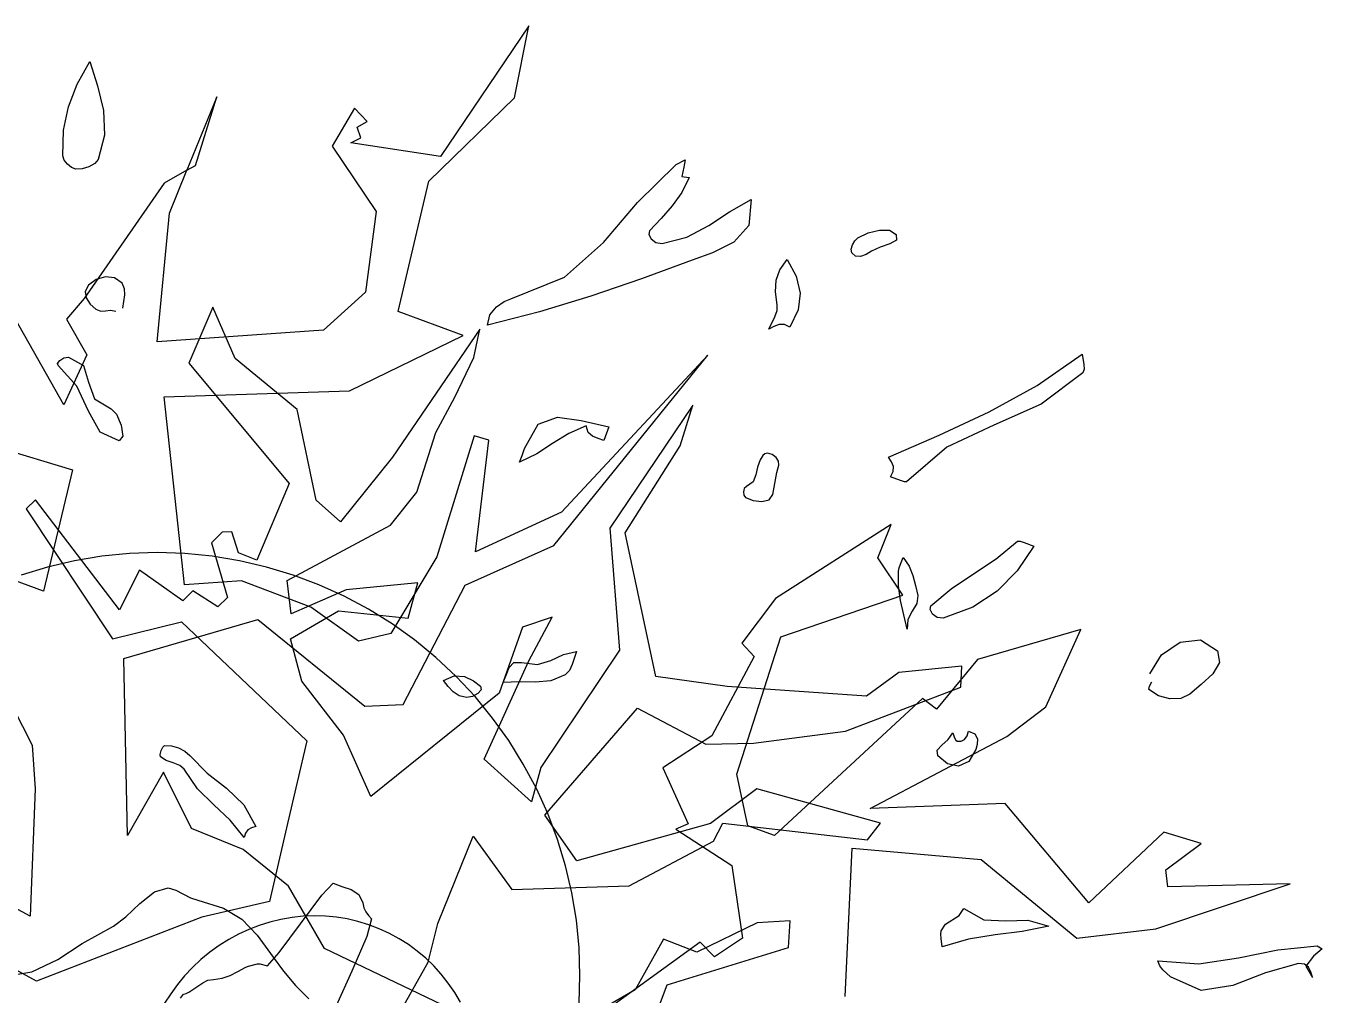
# Model space of a CAD drawing. Extents: x -81148 to 10972, y -53931 to 52487.
# Drawn here: x -29659 to -28667, y -25848 to -25106 of the extents above; entities that cross this region are included whole.
import ezdxf

# ---------------------------------------------------------------- set-up
doc = ezdxf.new("R2010")
doc.units = 0
doc.layers.get('0').update_dxf_attribs({"linetype": 'CONTINUOUS'})

msp = doc.modelspace()

# ---------------------------------------------------------------- linework, layer by layer
for p, q in [((-29274.28, -25106.06), (-29341.9, -25205.9)), ((-29285.4, -25161.09), (-29274.28, -25106.06)), ((-29619.96, -25150.63), (-29610.31, -25133.25)), ((-29610.31, -25133.25), (-29604.36, -25151.92)), ((-29626.76, -25167.94), (-29619.96, -25150.63)), ((-29604.36, -25151.92), (-29599.87, -25170.81)), ((-29630.5, -25185.97), (-29626.76, -25167.94)), ((-29513.03, -25160.25), (-29536.03, -25216.54)), ((-29529.56, -25212.86), (-29513.03, -25160.25)), ((-29350.97, -25224.98), (-29285.4, -25161.09)), ((-29599.87, -25170.81), (-29599.01, -25189.65)), ((-29407.68, -25169.01), (-29424.75, -25198.13)), ((-29397.95, -25179.1), (-29407.68, -25169.01)), ((-29631, -25205.57), (-29630.5, -25185.97)), ((-29405.64, -25183.54), (-29397.95, -25179.1)), ((-29402.98, -25191.75), (-29405.64, -25183.54)), ((-29599.01, -25189.65), (-29603.91, -25208.24)), ((-29410.47, -25195.67), (-29402.98, -25191.75)), ((-29341.9, -25205.9), (-29410.47, -25195.67)), ((-29629.94, -25208.75), (-29631, -25205.57)), ((-29424.75, -25198.13), (-29391.06, -25248.06)), ((-29627.52, -25211.91), (-29629.94, -25208.75)), ((-29624.36, -25214.43), (-29627.52, -25211.91)), ((-29621.07, -25215.64), (-29624.36, -25214.43)), ((-29616.16, -25215.37), (-29621.07, -25215.64)), ((-29611.01, -25213.82), (-29616.16, -25215.37)), ((-29606.6, -25211.32), (-29611.01, -25213.82)), ((-29603.91, -25208.24), (-29606.6, -25211.32)), ((-29536.03, -25216.54), (-29553.47, -25226.46)), ((-29549.44, -25249.35), (-29536.03, -25216.54)), ((-29536.03, -25216.54), (-29529.56, -25212.86)), ((-29191.09, -25241.25), (-29161.48, -25212.07)), ((-29161.48, -25212.07), (-29154.58, -25208.65)), ((-29155.63, -25214.31), (-29157.12, -25221.37)), ((-29154.58, -25208.65), (-29155.63, -25214.31)), ((-29553.47, -25226.46), (-29614.67, -25314.75)), ((-29374.23, -25324.56), (-29350.97, -25224.98)), ((-29151.5, -25222.14), (-29157.17, -25233.61)), ((-29157.12, -25221.37), (-29151.5, -25222.14)), ((-29157.17, -25233.61), (-29164.55, -25243.84)), ((-29217.21, -25271.86), (-29191.09, -25241.25)), ((-29164.55, -25243.84), (-29173.01, -25253.44)), ((-29120.64, -25248.37), (-29104.16, -25238.83)), ((-29104.16, -25238.83), (-29106.02, -25258.84)), ((-29558.78, -25347.98), (-29549.44, -25249.35)), ((-29391.06, -25248.06), (-29399.24, -25309.8)), ((-29173.01, -25253.44), (-29181.95, -25262.97)), ((-29136.6, -25258.78), (-29120.64, -25248.37)), ((-29181.95, -25262.97), (-29182.46, -25265.65)), ((-29182.46, -25265.65), (-29180.76, -25269.03)), ((-29153.39, -25267.65), (-29136.6, -25258.78)), ((-29106.02, -25258.84), (-29117.54, -25271.64)), ((-29022.48, -25268.18), (-29014.54, -25264.38)), ((-29014.54, -25264.38), (-29005.91, -25262.3)), ((-29005.91, -25262.3), (-28998.24, -25262.53)), ((-28998.24, -25262.53), (-28993.18, -25265.66)), ((-28993.18, -25265.66), (-28992.96, -25270.18)), ((-29247.13, -25298.31), (-29217.21, -25271.86)), ((-29180.76, -25269.03), (-29177.24, -25271.78)), ((-29177.24, -25271.78), (-29172.36, -25272.61)), ((-29172.36, -25272.61), (-29153.39, -25267.65)), ((-29117.54, -25271.64), (-29133.68, -25279.67)), ((-29027.51, -25276.97), (-29026.64, -25273.66)), ((-29027.15, -25279.68), (-29027.51, -25276.97)), ((-29026.64, -25273.66), (-29024.86, -25270.49)), ((-29024.86, -25270.49), (-29022.48, -25268.18)), ((-29005.49, -25275.31), (-29012.18, -25278.45)), ((-28998.08, -25272.97), (-29005.49, -25275.31)), ((-28992.96, -25270.18), (-28998.08, -25272.97)), ((-29149.41, -25285.37), (-29188, -25299.76)), ((-29133.68, -25279.67), (-29149.41, -25285.37)), ((-29082.18, -25292.69), (-29076.59, -25284.95)), ((-29076.59, -25284.95), (-29069.74, -25297.67)), ((-29024.34, -25282.36), (-29027.15, -25279.68)), ((-29020.49, -25282.55), (-29024.34, -25282.36)), ((-29016.24, -25281), (-29020.49, -25282.55)), ((-29012.18, -25278.45), (-29016.24, -25281)), ((-29085.1, -25300.72), (-29082.18, -25292.69)), ((-29611.45, -25304.55), (-29613.83, -25309.35)), ((-29605.53, -25300.1), (-29611.45, -25304.55)), ((-29598.47, -25298.01), (-29605.53, -25300.1)), ((-29591.47, -25298.8), (-29598.47, -25298.01)), ((-29585.69, -25303.02), (-29591.47, -25298.8)), ((-29583.77, -25307.3), (-29585.69, -25303.02)), ((-29288.16, -25315.05), (-29247.13, -25298.31)), ((-29188, -25299.76), (-29226.84, -25312.98)), ((-29085.67, -25309.5), (-29085.1, -25300.72)), ((-29069.74, -25297.67), (-29066.74, -25310.51)), ((-29630.13, -25396.07), (-29676.6, -25314.07)), ((-29614.67, -25314.75), (-29628.08, -25330.57)), ((-29613.83, -25309.35), (-29613.1, -25314.27)), ((-29613.1, -25314.27), (-29610.13, -25318.93)), ((-29585.07, -25322.04), (-29583.65, -25312.01)), ((-29583.65, -25312.01), (-29583.77, -25307.3)), ((-29399.24, -25309.8), (-29431.54, -25339.05)), ((-29299.11, -25321.11), (-29293.12, -25316.98)), ((-29293.12, -25316.98), (-29288.16, -25315.05)), ((-29226.84, -25312.98), (-29266.11, -25324.85)), ((-29084.18, -25319.44), (-29085.67, -25309.5)), ((-29066.74, -25310.51), (-29068.14, -25323.5)), ((-29610.13, -25318.93), (-29605.81, -25322.94)), ((-29605.81, -25322.94), (-29602.01, -25324.42)), ((-29602.01, -25324.42), (-29598.27, -25324.09)), ((-29598.27, -25324.09), (-29594.42, -25323.56)), ((-29594.42, -25323.56), (-29590.33, -25324.45)), ((-29516.27, -25321.37), (-29534.55, -25364.25)), ((-29499.09, -25360.77), (-29516.27, -25321.37)), ((-29324.7, -25343.11), (-29374.23, -25324.56)), ((-29266.11, -25324.85), (-29305.98, -25335.15)), ((-29304.07, -25327.24), (-29299.11, -25321.11)), ((-29085.93, -25328.64), (-29084.27, -25323.94)), ((-29084.27, -25323.94), (-29084.18, -25319.44)), ((-29068.14, -25323.5), (-29074.5, -25336.65)), ((-29628.08, -25330.57), (-29612.58, -25357.84)), ((-29305.98, -25335.15), (-29304.07, -25327.24)), ((-29090.63, -25338.24), (-29085.93, -25328.64)), ((-29086.78, -25336.03), (-29090.63, -25338.24)), ((-29082.86, -25334.69), (-29086.78, -25336.03)), ((-29078.78, -25334.73), (-29082.86, -25334.69)), ((-29074.5, -25336.65), (-29078.78, -25334.73)), ((-29431.54, -25339.05), (-29558.78, -25347.98)), ((-29411.57, -25385.31), (-29324.7, -25343.11)), ((-29311.92, -25338.07), (-29378.66, -25436.26)), ((-29316.39, -25359.85), (-29311.92, -25338.07)), ((-29634.99, -25364.41), (-29633.18, -25362.16)), ((-29634.7, -25366.06), (-29634.99, -25364.41)), ((-29620.38, -25381.82), (-29634.7, -25366.06)), ((-29633.18, -25362.16), (-29630.13, -25360.25)), ((-29612.58, -25357.84), (-29630.13, -25396.07)), ((-29630.13, -25360.25), (-29626.69, -25359.6)), ((-29626.69, -25359.6), (-29615.22, -25366.11)), ((-29615.22, -25366.11), (-29611.26, -25378.7)), ((-29534.55, -25364.25), (-29457.86, -25456.46)), ((-29451.71, -25399.72), (-29499.09, -25360.77)), ((-29330.99, -25390.27), (-29316.39, -25359.85)), ((-29255.08, -25503.78), (-29137.44, -25358.15)), ((-29137.44, -25358.15), (-29249.21, -25478.34)), ((-28885.33, -25381.23), (-28850.83, -25357.24)), ((-28850.83, -25357.24), (-28849.43, -25365.28)), ((-28849.43, -25365.28), (-28849.24, -25368.89)), ((-28850.27, -25371.55), (-28882.27, -25395.58)), ((-28849.24, -25368.89), (-28850.27, -25371.55)), ((-29611.45, -25400.91), (-29620.38, -25381.82)), ((-29611.26, -25378.7), (-29606.86, -25391.64)), ((-29553.39, -25389.92), (-29411.57, -25385.31)), ((-28922.07, -25401.45), (-28885.33, -25381.23)), ((-29606.86, -25391.64), (-29594.07, -25399.21)), ((-29537.98, -25533.88), (-29553.39, -25389.92)), ((-29345.53, -25417.42), (-29330.99, -25390.27)), ((-29148.8, -25396.42), (-29212.31, -25490.42)), ((-29158.4, -25427.58), (-29148.8, -25396.42)), ((-28882.27, -25395.58), (-28918.55, -25411.62)), ((-29602.46, -25417), (-29611.45, -25400.91)), ((-29594.07, -25399.21), (-29589.94, -25403.36)), ((-29589.94, -25403.36), (-29586.28, -25411.76)), ((-29437.03, -25469.03), (-29451.71, -25399.72)), ((-29267.15, -25410.97), (-29252.49, -25405.65)), ((-29252.49, -25405.65), (-29234.29, -25408.16)), ((-28960.25, -25419.27), (-28922.07, -25401.45)), ((-29586.28, -25411.76), (-29584.98, -25420.01)), ((-29277.63, -25429.57), (-29267.15, -25410.97)), ((-29230.38, -25412.25), (-29243.76, -25418)), ((-29234.29, -25408.16), (-29213.18, -25413.01)), ((-29228.83, -25417.29), (-29230.38, -25412.25)), ((-29213.18, -25413.01), (-29217.03, -25423.44)), ((-28918.55, -25411.62), (-28954.44, -25428.51)), ((-29587.96, -25423.74), (-29602.46, -25417)), ((-29584.98, -25420.01), (-29587.96, -25423.74)), ((-29360.15, -25463.04), (-29345.53, -25417.42)), ((-29316.12, -25419.75), (-29344.68, -25512.58)), ((-29304.95, -25423.11), (-29316.12, -25419.75)), ((-29315.09, -25508.61), (-29304.95, -25423.11)), ((-29256.1, -25425.74), (-29268.33, -25433.68)), ((-29243.76, -25418), (-29256.1, -25425.74)), ((-29225.53, -25420.14), (-29228.83, -25417.29)), ((-29221.31, -25421.83), (-29225.53, -25420.14)), ((-29217.03, -25423.44), (-29221.31, -25421.83)), ((-28999.07, -25436.05), (-28960.25, -25419.27)), ((-29684.14, -25427.58), (-29623.63, -25445.83)), ((-29268.33, -25433.68), (-29281.4, -25440.03)), ((-29281.4, -25440.03), (-29279.44, -25434.83)), ((-29279.44, -25434.83), (-29277.63, -25429.57)), ((-29200.51, -25494.1), (-29158.4, -25427.58)), ((-29095.24, -25434.89), (-29097.26, -25438.31)), ((-29093.72, -25433.53), (-29095.24, -25434.89)), ((-29091.64, -25433.11), (-29093.72, -25433.53)), ((-29088.04, -25434.2), (-29091.64, -25433.11)), ((-29085.03, -25436.45), (-29088.04, -25434.2)), ((-28996.75, -25439.63), (-28999.07, -25436.05)), ((-28954.44, -25428.51), (-28985.26, -25455.05)), ((-29623.63, -25445.83), (-29645.83, -25538.75)), ((-29378.66, -25436.26), (-29418.59, -25485.58)), ((-29099.24, -25443.86), (-29100.47, -25449.72)), ((-29097.26, -25438.31), (-29099.24, -25443.86)), ((-29083.17, -25439.33), (-29085.03, -25436.45)), ((-29084.5, -25447.95), (-29083.01, -25442.32)), ((-29083.01, -25442.32), (-29083.17, -25439.33)), ((-28995.34, -25443.31), (-28996.75, -25439.63)), ((-28995.42, -25447.13), (-28995.34, -25443.31)), ((-29102.72, -25454.95), (-29107.8, -25458.61)), ((-29100.47, -25449.72), (-29102.72, -25454.95)), ((-29087.57, -25464.65), (-29085.65, -25453.59)), ((-29085.65, -25453.59), (-29084.5, -25447.95)), ((-28997.51, -25451.16), (-28995.42, -25447.13)), ((-28989.98, -25454.07), (-28997.51, -25451.16)), ((-28986.87, -25455.08), (-28989.98, -25454.07)), ((-28985.26, -25455.05), (-28986.87, -25455.08)), ((-29457.86, -25456.46), (-29482.54, -25515.05)), ((-29380.3, -25488.11), (-29360.15, -25463.04)), ((-29109.43, -25460.2), (-29110.05, -25462.76)), ((-29110.05, -25462.76), (-29109.7, -25465.38)), ((-29109.7, -25465.38), (-29108.45, -25467.13)), ((-29107.8, -25458.61), (-29109.43, -25460.2)), ((-29090.5, -25468.74), (-29087.57, -25464.65)), ((-29651.89, -25468.93), (-29659.03, -25475.61)), ((-29659.03, -25475.61), (-29592.89, -25575.2)), ((-29587.67, -25553.05), (-29651.89, -25468.93)), ((-29418.59, -25485.58), (-29437.03, -25469.03)), ((-29108.45, -25467.13), (-29102.62, -25469.41)), ((-29102.62, -25469.41), (-29096.07, -25470.14)), ((-29096.07, -25470.14), (-29090.5, -25468.74)), ((-29249.21, -25478.34), (-29315.09, -25508.61)), ((-29509.1, -25493.62), (-29517.28, -25501.76)), ((-29501.64, -25493.45), (-29509.1, -25493.62)), ((-29496.49, -25509.46), (-29501.64, -25493.45)), ((-29459.22, -25530.66), (-29380.3, -25488.11)), ((-29212.31, -25490.42), (-29204.91, -25583.81)), ((-29177.13, -25604.02), (-29200.51, -25494.1)), ((-28996.98, -25487.75), (-29085.62, -25544.34)), ((-29007.12, -25513.27), (-28996.98, -25487.75)), ((-29517.28, -25501.76), (-29504.94, -25543.67)), ((-29323.17, -25534.09), (-29255.08, -25503.78)), ((-28916.56, -25513.94), (-28900.21, -25500.6)), ((-28887.75, -25504.4), (-28900.5, -25523.15)), ((-28900.21, -25500.6), (-28898.32, -25500.43)), ((-28898.32, -25500.43), (-28895.16, -25501.42)), ((-28895.16, -25501.42), (-28887.75, -25504.4)), ((-29645.83, -25538.75), (-29720.79, -25511.35)), ((-29622, -25515.45), (-29642.63, -25520.26)), ((-29601.11, -25512), (-29622, -25515.45)), ((-29580.03, -25509.92), (-29601.11, -25512)), ((-29558.86, -25509.23), (-29580.03, -25509.92)), ((-29537.69, -25509.92), (-29558.86, -25509.23)), ((-29516.61, -25512), (-29537.69, -25509.92)), ((-29495.71, -25515.45), (-29516.61, -25512)), ((-29482.54, -25515.05), (-29496.49, -25509.46)), ((-29475.09, -25520.26), (-29495.71, -25515.45)), ((-29344.68, -25512.58), (-29379.98, -25571.14)), ((-28988.13, -25541.82), (-29007.12, -25513.27)), ((-28989.98, -25518.16), (-28987.87, -25513)), ((-28987.87, -25513), (-28983.3, -25519.56)), ((-28933.99, -25525.44), (-28916.56, -25513.94)), ((-29642.63, -25520.26), (-29662.9, -25526.4)), ((-29572.23, -25522.63), (-29587.67, -25553.05)), ((-29539.25, -25546.07), (-29572.23, -25522.63)), ((-29454.82, -25526.4), (-29475.09, -25520.26)), ((-28991.42, -25534.87), (-28991.4, -25523.45)), ((-28991.4, -25523.45), (-28990.87, -25520.77)), ((-28990.87, -25520.77), (-28989.98, -25518.16)), ((-28983.3, -25519.56), (-28980.32, -25526.84)), ((-28900.5, -25523.15), (-28915.89, -25538.84)), ((-29494.26, -25530.9), (-29537.98, -25533.88)), ((-29441.28, -25550.92), (-29494.26, -25530.9)), ((-29456.35, -25555.98), (-29459.22, -25530.66)), ((-29435, -25533.86), (-29454.82, -25526.4)), ((-29415.7, -25542.61), (-29435, -25533.86)), ((-29359.42, -25532.5), (-29414.2, -25537.84)), ((-29370.45, -25625.5), (-29323.17, -25534.09)), ((-29366.79, -25559.31), (-29359.42, -25532.5)), ((-28989.79, -25545.97), (-28991.42, -25534.87)), ((-28980.32, -25526.84), (-28978.32, -25534.49)), ((-28978.32, -25534.49), (-28976.66, -25542.15)), ((-28951.13, -25536.9), (-28933.99, -25525.44)), ((-29531.49, -25538.55), (-29539.25, -25546.07)), ((-29512.33, -25550.72), (-29531.49, -25538.55)), ((-29504.94, -25543.67), (-29512.33, -25550.72)), ((-29414.2, -25537.84), (-29456.35, -25555.98)), ((-29397.02, -25552.59), (-29415.7, -25542.61)), ((-29085.62, -25544.34), (-29111.41, -25578.47)), ((-29081.4, -25573.64), (-28988.13, -25541.82)), ((-28976.66, -25542.15), (-28977.46, -25548.2)), ((-28966.58, -25550.06), (-28951.13, -25536.9)), ((-28915.89, -25538.84), (-28934.56, -25551.04)), ((-29456.84, -25575.14), (-29419.89, -25553.79)), ((-29404.79, -25577), (-29441.28, -25550.92)), ((-29419.89, -25553.79), (-29366.79, -25559.31)), ((-29379.04, -25563.78), (-29397.02, -25552.59)), ((-28984.8, -25567.87), (-28989.79, -25545.97)), ((-28980.91, -25554.09), (-28984.26, -25560.45)), ((-28977.46, -25548.2), (-28980.91, -25554.09)), ((-28967.07, -25552.77), (-28966.58, -25550.06)), ((-28965.35, -25556.25), (-28967.07, -25552.77)), ((-28934.56, -25551.04), (-28957.14, -25559.33)), ((-29592.89, -25575.2), (-29540.14, -25562.17)), ((-29584.24, -25590.19), (-29481.76, -25560.46)), ((-29540.14, -25562.17), (-29444.26, -25653.36)), ((-29481.76, -25560.46), (-29399.83, -25626.68)), ((-29361.82, -25576.11), (-29379.04, -25563.78)), ((-29256.6, -25558.78), (-29279.3, -25566.2)), ((-29274.42, -25591.97), (-29256.6, -25558.78)), ((-28984.26, -25560.45), (-28984.8, -25567.87)), ((-28961.89, -25558.95), (-28965.35, -25556.25)), ((-28957.14, -25559.33), (-28961.89, -25558.95)), ((-29379.98, -25571.14), (-29404.79, -25577)), ((-29279.3, -25566.2), (-29297.15, -25616.82)), ((-29115.04, -25678.78), (-29081.4, -25573.64)), ((-28851.85, -25568.02), (-28930.91, -25591.12)), ((-28878.72, -25627.38), (-28851.85, -25568.02)), ((-29448.17, -25607.56), (-29456.84, -25575.14)), ((-29345.45, -25589.55), (-29361.82, -25576.11)), ((-29204.91, -25583.81), (-29265.18, -25673.73)), ((-29247.87, -25587.34), (-29237.81, -25584.89)), ((-29237.81, -25584.89), (-29241.15, -25594.98)), ((-29111.41, -25578.47), (-29101.78, -25588.71)), ((-28790.13, -25587.55), (-28775.81, -25577.88)), ((-28775.81, -25577.88), (-28760.13, -25575.9)), ((-28760.13, -25575.9), (-28747.21, -25584.45)), ((-28747.21, -25584.45), (-28745.65, -25593.35)), ((-29581.63, -25725.81), (-29584.24, -25590.19)), ((-29329.99, -25604.03), (-29345.45, -25589.55)), ((-29308.59, -25667.3), (-29274.42, -25591.97)), ((-29289.31, -25597.28), (-29285.72, -25593.43)), ((-29285.72, -25593.43), (-29280.01, -25593.45)), ((-29280.01, -25593.45), (-29267.78, -25594.98)), ((-29267.78, -25594.98), (-29257.46, -25591.82)), ((-29257.46, -25591.82), (-29247.87, -25587.34)), ((-29101.78, -25588.71), (-29134.24, -25649.56)), ((-28930.91, -25591.12), (-28962.3, -25629.09)), ((-28799.05, -25602.1), (-28790.13, -25587.55)), ((-28745.65, -25593.35), (-28750.93, -25602.05)), ((-29339.77, -25607.19), (-29331.48, -25603.61)), ((-29331.48, -25603.61), (-29323.64, -25604.2)), ((-29315.51, -25619.49), (-29329.99, -25604.03)), ((-29323.64, -25604.2), (-29316.78, -25607.38)), ((-29293.99, -25608.77), (-29291.74, -25603.04)), ((-29291.74, -25603.04), (-29289.31, -25597.28)), ((-29246.43, -25602.89), (-29257.53, -25607.42)), ((-29243.27, -25599.52), (-29246.43, -25602.89)), ((-29241.15, -25594.98), (-29243.27, -25599.52)), ((-29122.5, -25611.84), (-29177.13, -25604.02)), ((-28991.24, -25601.14), (-29016.01, -25619.21)), ((-28942.81, -25596.21), (-28991.24, -25601.14)), ((-28943.69, -25612.19), (-28942.81, -25596.21)), ((-28750.93, -25602.05), (-28759.64, -25610.25)), ((-29676.69, -25612.93), (-29654.43, -25656.7)), ((-29416.1, -25648.86), (-29448.17, -25607.56)), ((-29336.14, -25611.61), (-29339.77, -25607.19)), ((-29332.31, -25615.8), (-29336.14, -25611.61)), ((-29316.78, -25607.38), (-29311.45, -25611.59)), ((-29310.86, -25614.3), (-29313.25, -25617.12)), ((-29311.45, -25611.59), (-29310.86, -25614.3)), ((-29281.77, -25608.11), (-29293.99, -25608.77)), ((-29269.46, -25608.41), (-29281.77, -25608.11)), ((-29257.53, -25607.42), (-29269.46, -25608.41)), ((-29016.01, -25619.21), (-29122.5, -25611.84)), ((-29032.08, -25646.05), (-28943.69, -25612.19)), ((-28799.68, -25613.96), (-28799.25, -25611.53)), ((-28792.49, -25618.78), (-28799.68, -25613.96)), ((-28799.25, -25611.53), (-28797.61, -25608.07)), ((-28759.64, -25610.25), (-28768.38, -25617.61)), ((-29297.15, -25616.82), (-29395.15, -25696)), ((-29327.77, -25618.95), (-29332.31, -25615.8)), ((-29322.07, -25620.22), (-29327.77, -25618.95)), ((-29317.4, -25619.34), (-29322.07, -25620.22)), ((-29313.25, -25617.12), (-29317.4, -25619.34)), ((-29302.07, -25635.86), (-29315.51, -25619.49)), ((-28972.94, -25620.89), (-29086.4, -25725.67)), ((-28962.3, -25629.09), (-28972.94, -25620.89)), ((-28783.81, -25621.19), (-28792.49, -25618.78)), ((-28775.24, -25620.9), (-28783.81, -25621.19)), ((-28768.38, -25617.61), (-28775.24, -25620.9)), ((-29399.83, -25626.68), (-29370.45, -25625.5)), ((-29261.99, -25710.14), (-29191.29, -25628.34)), ((-29191.29, -25628.34), (-29138.75, -25655.8)), ((-28908.54, -25649.97), (-28878.72, -25627.38)), ((-29289.74, -25653.08), (-29302.07, -25635.86)), ((-29444.26, -25653.36), (-29459.09, -25716.51)), ((-29395.15, -25696), (-29416.1, -25648.86)), ((-29278.55, -25671.06), (-29289.74, -25653.08)), ((-29134.24, -25649.56), (-29171.89, -25674)), ((-29102.47, -25655.06), (-29032.08, -25646.05)), ((-29013.19, -25705.16), (-28908.54, -25649.97)), ((-28958.19, -25656.55), (-28953.28, -25652.28)), ((-28953.28, -25652.28), (-28949.93, -25647.11)), ((-28949.93, -25647.11), (-28948.45, -25651.14)), ((-28948.45, -25651.14), (-28947.63, -25652.78)), ((-28947.63, -25652.78), (-28946.61, -25653.61)), ((-28946.61, -25653.61), (-28943.56, -25653.59)), ((-28943.56, -25653.59), (-28940.84, -25652.2)), ((-28940.84, -25652.2), (-28938.81, -25649.58)), ((-28938.81, -25649.58), (-28937.82, -25645.88)), ((-28937.82, -25645.88), (-28932.86, -25648.07)), ((-28932.86, -25648.07), (-28931.03, -25651.75)), ((-28931.03, -25651.75), (-28931.18, -25656.04)), ((-29654.43, -25656.7), (-29652.12, -25690.05)), ((-29556.49, -25663.68), (-29555.74, -25660.84)), ((-29556.29, -25665.52), (-29556.49, -25663.68)), ((-29555.74, -25660.84), (-29554.47, -25658.2)), ((-29554.47, -25658.2), (-29553.13, -25656.97)), ((-29553.13, -25656.97), (-29547.92, -25657.15)), ((-29547.92, -25657.15), (-29542.54, -25658.6)), ((-29542.54, -25658.6), (-29537.65, -25661.14)), ((-29537.65, -25661.14), (-29533.9, -25664.63)), ((-29138.75, -25655.8), (-29102.47, -25655.06)), ((-28961.8, -25660.48), (-28958.19, -25656.55)), ((-28961.21, -25664.73), (-28961.8, -25660.48)), ((-28932.19, -25660.06), (-28937.6, -25669.25)), ((-28931.18, -25656.04), (-28932.19, -25660.06)), ((-29551.93, -25668.39), (-29556.29, -25665.52)), ((-29546.52, -25670.24), (-29551.93, -25668.39)), ((-29541.46, -25672.1), (-29546.52, -25670.24)), ((-29538.19, -25675.01), (-29541.46, -25672.1)), ((-29533.9, -25664.63), (-29520.48, -25678.16)), ((-29272.39, -25700.01), (-29308.59, -25667.3)), ((-29268.57, -25689.74), (-29278.55, -25671.06)), ((-29265.18, -25673.73), (-29272.39, -25700.01)), ((-29171.89, -25674), (-29152.49, -25716.89)), ((-28953.8, -25670.85), (-28961.21, -25664.73)), ((-28945.36, -25672.6), (-28953.8, -25670.85)), ((-28937.6, -25669.25), (-28945.36, -25672.6)), ((-29554.07, -25677.28), (-29581.63, -25725.81)), ((-29532.43, -25720.43), (-29554.07, -25677.28)), ((-29527.84, -25690.03), (-29538.19, -25675.01)), ((-29520.48, -25678.16), (-29505.68, -25689.65)), ((-29106.71, -25718.46), (-29115.04, -25678.78)), ((-29652.12, -25690.05), (-29656.06, -25787.64)), ((-29515.45, -25702.26), (-29527.84, -25690.03)), ((-29505.68, -25689.65), (-29492.35, -25702.22)), ((-29259.83, -25709.03), (-29268.57, -25689.74)), ((-29099.73, -25689.96), (-29135.21, -25716.72)), ((-29005.22, -25716.41), (-29099.73, -25689.96)), ((-29502.94, -25713.98), (-29515.45, -25702.26)), ((-29492.35, -25702.22), (-29483.3, -25718.97)), ((-28909.86, -25701.18), (-29013.19, -25705.16)), ((-28845.81, -25777.22), (-28909.86, -25701.18)), ((-29237.64, -25745.21), (-29261.99, -25710.14)), ((-29252.37, -25728.86), (-29259.83, -25709.03)), ((-29493.07, -25736.58), (-29532.43, -25720.43)), ((-29492.24, -25727.41), (-29502.94, -25713.98)), ((-29489.28, -25721.51), (-29491.28, -25723.88)), ((-29486.53, -25719.98), (-29489.28, -25721.51)), ((-29483.3, -25718.97), (-29486.53, -25719.98)), ((-29459.09, -25716.51), (-29472.76, -25776.33)), ((-29135.21, -25716.72), (-29237.64, -25745.21)), ((-29152.49, -25716.89), (-29161.85, -25720.87)), ((-29161.85, -25720.87), (-29118.88, -25748.79)), ((-29132.89, -25730.17), (-29125.98, -25716.44)), ((-29125.98, -25716.44), (-29015.08, -25729)), ((-29086.4, -25725.67), (-29106.71, -25718.46)), ((-29015.08, -25729), (-29005.22, -25716.41)), ((-28788.26, -25723.3), (-28845.81, -25777.22)), ((-28759.83, -25731.92), (-28788.26, -25723.3)), ((-29491.28, -25723.88), (-29492.24, -25727.41)), ((-29344.01, -25793.27), (-29317.06, -25726.29)), ((-29317.06, -25726.29), (-29287.47, -25767.07)), ((-29246.22, -25749.13), (-29252.37, -25728.86)), ((-29197.57, -25764.42), (-29132.89, -25730.17)), ((-28786.84, -25752.01), (-28759.83, -25731.92)), ((-29656.06, -25787.64), (-29743.92, -25739.8)), ((-29458.31, -25764.52), (-29493.07, -25736.58)), ((-29032.24, -25849.04), (-29026.78, -25735.5)), ((-29026.78, -25735.5), (-28928.05, -25744.1)), ((-29241.41, -25769.75), (-29246.22, -25749.13)), ((-29118.88, -25748.79), (-29110.86, -25804.36)), ((-28928.05, -25744.1), (-28854.92, -25804.43)), ((-28785.34, -25765.04), (-28786.84, -25752.01)), ((-29432.72, -25771.54), (-29424.22, -25762.19)), ((-29424.22, -25762.19), (-29417.37, -25764.74)), ((-28794.56, -25797.31), (-28691.62, -25762.83)), ((-28691.62, -25762.83), (-28785.34, -25765.04)), ((-29571.98, -25777.79), (-29560.75, -25768.83)), ((-29560.75, -25768.83), (-29550.45, -25765.88)), ((-29550.45, -25765.88), (-29544.47, -25767.72)), ((-29544.47, -25767.72), (-29533.26, -25773.39)), ((-29533.26, -25773.39), (-29527.61, -25775.38)), ((-29430.73, -25812.22), (-29458.31, -25764.52)), ((-29449.03, -25793.4), (-29432.72, -25771.54)), ((-29417.37, -25764.74), (-29410.22, -25767.25)), ((-29410.22, -25767.25), (-29404.38, -25771.03)), ((-29404.38, -25771.03), (-29401.47, -25777.44)), ((-29287.47, -25767.07), (-29197.57, -25764.42)), ((-29237.96, -25790.65), (-29241.41, -25769.75)), ((-29582.89, -25788.1), (-29571.98, -25777.79)), ((-29527.61, -25775.38), (-29507.92, -25781.36)), ((-29472.76, -25776.33), (-29524.73, -25788.26)), ((-29507.92, -25781.36), (-29493.93, -25789.87)), ((-29401.47, -25777.44), (-29400.6, -25781.2)), ((-29400.6, -25781.2), (-29399.07, -25784.31)), ((-28944.94, -25786.93), (-28941.29, -25781.7)), ((-28941.29, -25781.7), (-28926.08, -25790.39)), ((-29524.73, -25788.26), (-29651.12, -25837.37)), ((-29592.23, -25795.08), (-29582.89, -25788.1)), ((-29493.93, -25789.87), (-29482.39, -25802.04)), ((-29472.52, -25792.05), (-29480.72, -25794.59)), ((-29464.09, -25790.04), (-29472.52, -25792.05)), ((-29455.49, -25788.55), (-29464.09, -25790.04)), ((-29446.93, -25787.63), (-29455.49, -25788.55)), ((-29438.43, -25787.29), (-29446.93, -25787.63)), ((-29430, -25787.51), (-29438.43, -25787.29)), ((-29421.63, -25788.31), (-29430, -25787.51)), ((-29413.33, -25789.68), (-29421.63, -25788.31)), ((-29405.09, -25791.63), (-29413.33, -25789.68)), ((-29396.91, -25794.15), (-29405.09, -25791.63)), ((-29399.07, -25784.31), (-29397.05, -25787.01)), ((-29394.72, -25789.54), (-29398.29, -25803.14)), ((-29397.05, -25787.01), (-29394.72, -25789.54)), ((-29235.88, -25811.73), (-29237.96, -25790.65)), ((-29099.62, -25792.66), (-29145.86, -25815.06)), ((-29074.44, -25790.99), (-29099.62, -25792.66)), ((-29075.63, -25811.55), (-29074.44, -25790.99)), ((-28955.38, -25793.72), (-28944.94, -25786.93)), ((-28926.08, -25790.39), (-28909.34, -25791.18)), ((-28909.34, -25791.18), (-28892.35, -25790.6)), ((-28892.35, -25790.6), (-28876.33, -25795.15)), ((-29616.27, -25808.47), (-29592.23, -25795.08)), ((-29496.47, -25801.24), (-29504.01, -25805.34)), ((-29488.71, -25797.65), (-29496.47, -25801.24)), ((-29480.72, -25794.59), (-29488.71, -25797.65)), ((-29482.39, -25802.04), (-29470.1, -25818.98)), ((-29465.47, -25815.47), (-29449.03, -25793.4)), ((-29398.29, -25803.14), (-29409.73, -25829.61)), ((-29388.84, -25797.22), (-29396.91, -25794.15)), ((-29381.06, -25800.79), (-29388.84, -25797.22)), ((-29373.62, -25804.82), (-29381.06, -25800.79)), ((-29351.33, -25822.8), (-29344.01, -25793.27)), ((-28959.05, -25801.62), (-28958.67, -25798.71)), ((-28958.85, -25804.69), (-28959.05, -25801.62)), ((-28958.67, -25798.71), (-28955.38, -25793.72)), ((-28917.33, -25801.95), (-28937.85, -25805.23)), ((-28896.71, -25799.23), (-28917.33, -25801.95)), ((-28876.33, -25795.15), (-28896.71, -25799.23)), ((-28854.92, -25804.43), (-28794.56, -25797.31)), ((-29634.85, -25820.72), (-29616.27, -25808.47)), ((-29511.33, -25809.97), (-29518.42, -25815.12)), ((-29504.01, -25805.34), (-29511.33, -25809.97)), ((-29308.35, -25870.77), (-29430.73, -25812.22)), ((-29366.5, -25809.32), (-29373.62, -25804.82)), ((-29359.73, -25814.29), (-29366.5, -25809.32)), ((-29143.11, -25807.56), (-29243.66, -25880.05)), ((-29235.19, -25832.9), (-29235.88, -25811.73)), ((-29171.32, -25805.11), (-29192.93, -25844.03)), ((-29145.86, -25815.06), (-29171.32, -25805.11)), ((-29168.4, -25840.17), (-29075.63, -25811.55)), ((-29132.19, -25818.72), (-29143.11, -25807.56)), ((-29110.86, -25804.36), (-29132.19, -25818.72)), ((-28957.92, -25810.98), (-28958.85, -25804.69)), ((-28937.85, -25805.23), (-28957.92, -25810.98)), ((-28701.02, -25813.32), (-28670.86, -25810.28)), ((-28667.2, -25812.48), (-28673.75, -25818.08)), ((-28670.86, -25810.28), (-28667.2, -25812.48)), ((-29651.12, -25837.37), (-29691.83, -25815.07)), ((-29654.61, -25830.03), (-29634.85, -25820.72)), ((-29525.29, -25820.78), (-29531.75, -25826.81)), ((-29518.42, -25815.12), (-29525.29, -25820.78)), ((-29474.34, -25825.45), (-29465.47, -25815.47)), ((-29470.1, -25818.98), (-29462.23, -25829.52)), ((-29389.81, -25890.56), (-29351.33, -25822.8)), ((-29353.28, -25819.73), (-29359.73, -25814.29)), ((-29347.17, -25825.65), (-29353.28, -25819.73)), ((-28791.46, -25825.48), (-28793.04, -25821.73)), ((-28793.04, -25821.73), (-28761.54, -25823.96)), ((-28761.54, -25823.96), (-28731.06, -25819.52)), ((-28731.06, -25819.52), (-28701.02, -25813.32)), ((-28673.75, -25818.08), (-28679.74, -25825.81)), ((-29682.22, -25834.56), (-29654.61, -25830.03)), ((-29531.75, -25826.81), (-29537.77, -25833.17)), ((-29509.05, -25835.11), (-29502.9, -25832.85)), ((-29502.9, -25832.85), (-29496.96, -25829.8)), ((-29496.96, -25829.8), (-29490.98, -25826.64)), ((-29490.98, -25826.64), (-29488.87, -25825.78)), ((-29488.87, -25825.78), (-29482.11, -25824.15)), ((-29482.11, -25824.15), (-29480.11, -25824.02)), ((-29480.11, -25824.02), (-29474.34, -25825.45)), ((-29462.23, -25829.52), (-29452.9, -25840.49)), ((-29409.73, -25829.61), (-29421.83, -25856.29)), ((-29341.39, -25832.03), (-29347.17, -25825.65)), ((-29335.96, -25838.86), (-29341.39, -25832.03)), ((-29235.88, -25854.07), (-29235.19, -25832.9)), ((-28789.1, -25828.53), (-28791.46, -25825.48)), ((-28783.19, -25833.91), (-28789.1, -25828.53)), ((-28710.42, -25830.87), (-28735.39, -25840.66)), ((-28685.3, -25823.75), (-28710.42, -25830.87)), ((-28680.76, -25824.27), (-28685.3, -25823.75)), ((-28677.71, -25826.66), (-28680.76, -25824.27)), ((-28679.74, -25825.81), (-28674.44, -25834.41)), ((-28675.73, -25830.26), (-28677.71, -25826.66)), ((-28674.44, -25834.41), (-28675.73, -25830.26)), ((-29543.33, -25839.87), (-29548.45, -25846.89)), ((-29537.77, -25833.17), (-29543.33, -25839.87)), ((-29534.64, -25845.62), (-29523.79, -25838.47)), ((-29523.79, -25838.47), (-29519.96, -25836.62)), ((-29519.96, -25836.62), (-29515.66, -25835.93)), ((-29515.66, -25835.93), (-29509.05, -25835.11)), ((-29452.9, -25840.49), (-29442.7, -25850.71)), ((-29331.01, -25845.98), (-29335.96, -25838.86)), ((-29190.49, -25897.96), (-29168.4, -25840.17)), ((-28759.79, -25844.54), (-28783.19, -25833.91)), ((-28735.39, -25840.66), (-28759.79, -25844.54)), ((-29548.45, -25846.89), (-29553.12, -25854.25)), ((-29541.04, -25850.33), (-29538.53, -25847.31)), ((-29538.53, -25847.31), (-29536.49, -25846.62)), ((-29536.49, -25846.62), (-29534.64, -25845.62)), ((-29326.58, -25853.33), (-29331.01, -25845.98)), ((-29192.93, -25844.03), (-29212.36, -25855.07))]:
    msp.add_line(p, q)

doc.saveas('drawing.dxf')
